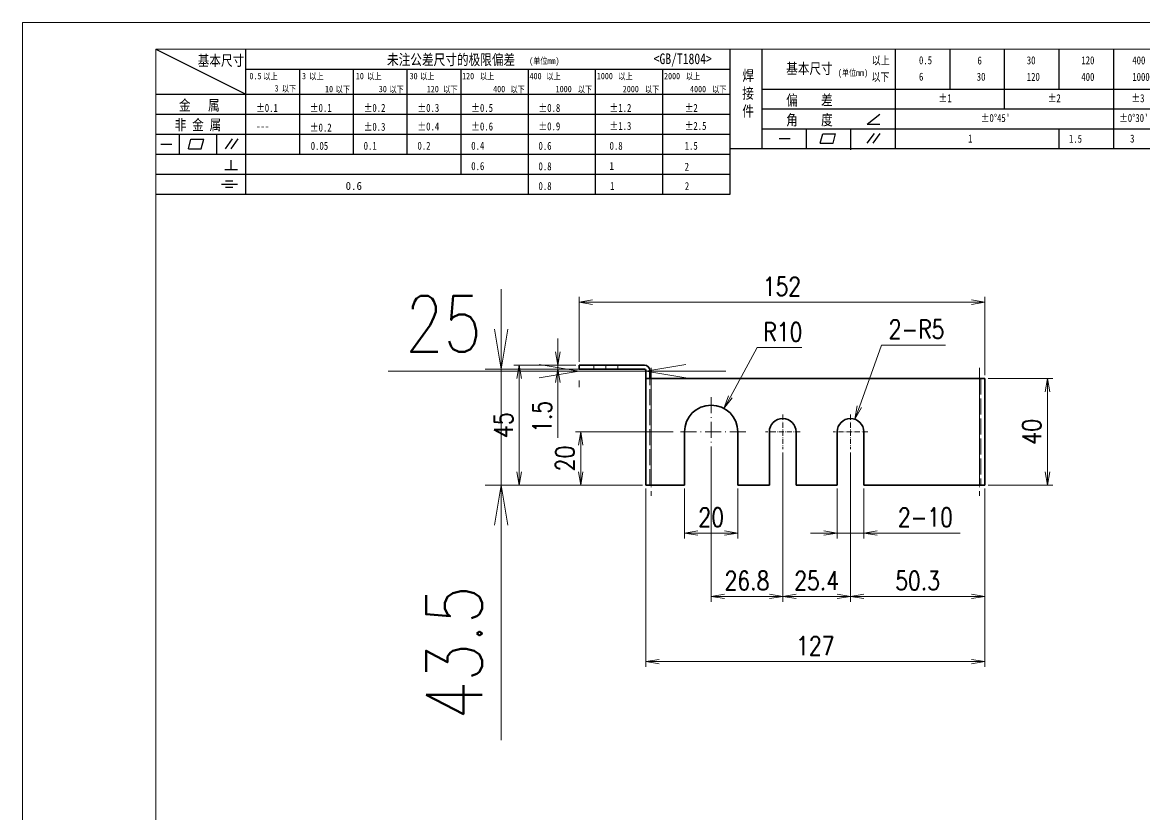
# Model space of a CAD drawing. Header units: millimetres. Extents: x 1333 to 209312, y -42879 to 359.
# Drawn here: x 140899.7 to 141320.3, y -784.4 to -487.4 of the extents above; entities that cross this region are included whole.
import ezdxf

# ---------------------------------------------------------------- set-up
doc = ezdxf.new("R2010")
doc.units = ezdxf.units.MM
doc.header["$LTSCALE"] = 0.5
for name, pattern in [('AM_ISO02W050x2', [3.75, 3, -0.75]), ('AM_ISO08W050x2', [9, 6, -0.75, 1.5, -0.75]), ('DASHDOT', [18.5, 12, -3, 0.5, -3]), ('DASHED', [15, 12, -3])]:
    doc.linetypes.add(name, pattern=pattern)
for name, color, linetype, lineweight in [('中心线', 2, 'AM_ISO08W050x2', 18), ('图框', 7, 'Continuous', 18), ('标注线', 3, 'Continuous', 18), ('虚线', 1, 'AM_ISO02W050x2', 18)]:
    doc.layers.add(name, color=color, linetype=linetype, lineweight=lineweight)
doc.layers.add('图\\M+19E79\\M+195B6\\M+18E9A', color=7, linetype='Continuous')
doc.layers.add('打印', color=7, linetype='Continuous', lineweight=15, plot=False)
doc.layers.add('打印-禁用', color=7, linetype='Continuous', lineweight=15, plot=False)
doc.styles.add('DIM', font='romans.shx', dxfattribs={"width": 0.8, "bigfont": 'bigfont.shx'})
doc.styles.add('国标', font='simfang.ttf', dxfattribs={"width": 0.8})
doc.dimstyles.new('XR 1-2$0', dxfattribs={"dimscale": 2, "dimtxt": 3.5, "dimasz": 2.5, "dimexe": 1, "dimexo": 0.625, "dimgap": 1.2, "dimtad": 1, "dimdsep": 46, "dimtxsty": 'DIM', "dimblk": 'OPEN', "dimcen": 0, "dimclrd": 8, "dimclre": 8, "dimclrt": 2, "dimazin": 2, "dimtfac": 0.5, "dimtmove": 0, "dimatfit": 3, "dimldrblk": 'OPEN', "dimfxl": 0, "dimtolj": 2, "dimlwd": 13, "dimlwe": 13, "dimarcsym": 0})
doc.dimstyles.new('XR 1-2$4', dxfattribs={"dimscale": 2, "dimtxt": 3.5, "dimasz": 2.5, "dimexe": 1, "dimexo": 0.625, "dimgap": 1.2, "dimtad": 1, "dimtoh": 1, "dimdsep": 46, "dimtxsty": 'DIM', "dimblk": 'OPEN', "dimcen": 0, "dimclrd": 8, "dimclre": 8, "dimclrt": 2, "dimazin": 2, "dimtfac": 0.5, "dimtofl": 0, "dimtmove": 0, "dimatfit": 3, "dimldrblk": 'OPEN', "dimfxl": 0, "dimtolj": 2, "dimlwd": 18, "dimlwe": 18, "dimarcsym": 0})
doc.dimstyles.new('XR 1-6', dxfattribs={"dimscale": 6, "dimtxt": 3.5, "dimasz": 2.5, "dimexe": 1, "dimexo": 0.625, "dimgap": 1.2, "dimtad": 1, "dimdsep": 46, "dimtxsty": 'DIM', "dimblk": 'OPEN', "dimcen": 0, "dimclrd": 8, "dimclre": 8, "dimclrt": 2, "dimazin": 2, "dimtfac": 0.5, "dimtmove": 0, "dimatfit": 3, "dimldrblk": 'OPEN', "dimfxl": 0, "dimtolj": 2, "dimlwd": 18, "dimlwe": 18, "dimarcsym": 0})

# ---------------------------------------------------------------- blocks, each defined once
blk = doc.blocks.new('GZDEH零件A3图框V01版')
at = {"layer": '图\\M+19E79\\M+195B6\\M+18E9A', "color": 9}
for p, q in [((2882.49, -1554.46), (2899.37, -1562.92)), ((2899.37, -1581.67), (2899.37, -1554.46)), ((2990.09, -1581.67), (2990.09, -1554.46)), ((2996.09, -1573.08), (2996.09, -1554.46)), ((3021.09, -1561.98), (3021.09, -1554.46)), ((3031.31, -1561.98), (3031.31, -1554.46)), ((3041.53, -1561.98), (3041.53, -1554.46)), ((3051.75, -1561.98), (3051.75, -1554.46)), ((3061.98, -1561.98), (3061.98, -1554.46)), ((2899.37, -1558.24), (2990.09, -1558.24)), ((2909.45, -1574.17), (2909.45, -1558.24)), ((2919.53, -1574.17), (2919.53, -1558.24)), ((2929.61, -1574.17), (2929.61, -1558.24)), ((2939.69, -1577.92), (2939.69, -1558.24)), ((2952.29, -1581.67), (2952.29, -1558.24)), ((2964.89, -1581.67), (2964.89, -1558.24)), ((2977.49, -1581.67), (2977.49, -1558.24)), ((2996.09, -1561.98), (3113.09, -1561.98)), ((3021.09, -1573.08), (3021.09, -1561.98)), ((3041.53, -1565.68), (3041.53, -1561.98)), ((3061.98, -1573.08), (3061.98, -1561.98)), ((2882.49, -1562.92), (2990.09, -1562.92)), ((2996.09, -1565.68), (3113.09, -1565.68)), ((2882.49, -1566.67), (2990.09, -1566.67)), ((3015.75, -1568.51), (3018.15, -1566.66)), ((3015.75, -1568.51), (3018.15, -1568.51)), ((2882.49, -1570.42), (2990.09, -1570.42)), ((2886.92, -1574.12), (2886.92, -1570.42)), ((2893.91, -1574.12), (2893.91, -1570.42)), ((2996.09, -1569.38), (3113.09, -1569.38)), ((3004.42, -1573.08), (3004.42, -1569.38)), ((3006.97, -1572.12), (3007.45, -1570.33)), ((3007.45, -1570.33), (3009.86, -1570.33)), ((3009.39, -1572.12), (3009.86, -1570.33)), ((3012.75, -1573.08), (3012.75, -1569.38)), ((3015.81, -1572.12), (3017.15, -1570.26)), ((3016.89, -1572.12), (3018.23, -1570.26)), ((3051.75, -1573.08), (3051.75, -1569.38)), ((2883.43, -1572.27), (2885.49, -1572.27)), ((2888.59, -1573.16), (2889.07, -1571.37)), ((2889.07, -1571.37), (2891.48, -1571.37)), ((2891, -1573.16), (2891.48, -1571.37)), ((2895.52, -1573.16), (2896.85, -1571.3)), ((2896.6, -1573.16), (2897.94, -1571.3)), ((2999.26, -1571.23), (3001.32, -1571.23)), ((3006.97, -1572.12), (3009.39, -1572.12)), ((2882.49, -1574.17), (2990.09, -1574.17)), ((2888.59, -1573.16), (2891, -1573.16)), ((2990.09, -1573.08), (3113.09, -1573.08)), ((3012.75, -1573.33), (3012.75, -1573.08)), ((2896.58, -1577.05), (2896.58, -1575.28)), ((2882.49, -1577.92), (2990.09, -1577.92)), ((2895.42, -1577.05), (2897.81, -1577.05)), ((2894.79, -1579.77), (2897.77, -1579.77)), ((2895.57, -1579.17), (2896.92, -1579.17)), ((2895.57, -1580.37), (2896.93, -1580.37)), ((2882.49, -1581.67), (2990.09, -1581.67))]:
    blk.add_line(p, q, dxfattribs=at)
at = {"layer": '图框', "linetype": 'Continuous'}
for p, q in [((2882.49, -1554.46), (2882.49, -1832.96)), ((3272.49, -1554.46), (2882.49, -1554.46))]:
    blk.add_line(p, q, dxfattribs=at)
at = {"layer": '打印-禁用', "linetype": 'Continuous'}
for p, q in [((2857.49, -1549.46), (2857.49, -1846.46)), ((3277.49, -1549.46), (2857.49, -1549.46))]:
    blk.add_line(p, q, dxfattribs=at)
at = {"layer": '图\\M+19E79\\M+195B6\\M+18E9A', "color": 9, "style": '国标', "width": 0.8}
for s, height, p in [('基本尺寸', 2, (2890.33, -1557.58)), ('未注公差尺寸的极限偏差', 2, (2925.81, -1557.44)), ('<GB/T1804>', 2, (2975.78, -1557.27)), ('以上', 1.5, (3016.64, -1557.33)), ('0.5', 1.5, (3025.49, -1557.3)), ('6', 1.5, (3036.45, -1557.34)), ('30', 1.5, (3045.69, -1557.31)), ('120', 1.5, (3055.91, -1557.31)), ('400', 1.5, (3065.46, -1557.31)), ('基本尺寸', 2, (3000.6, -1559.1)), ('30', 1.2, (2930.04, -1560.11)), ('以下', 1.5, (3016.58, -1560.43)), ('6', 1.5, (3025.49, -1560.38)), ('30', 1.5, (3036.31, -1560.39)), ('120', 1.5, (3045.69, -1560.41)), ('400', 1.5, (3055.91, -1560.41)), ('1000', 1.5, (3065.46, -1560.41)), ('金   属', 2, (2886.82, -1565.98)), ('偏    差', 2, (3000.6, -1565.04)), ('±1', 1.5, (3029.16, -1564.42)), ('±2', 1.5, (3049.61, -1564.42)), ('±3', 1.5, (3065.3, -1564.42)), ('±0.1', 1.5, (2901.27, -1566.23)), ('±0.1', 1.5, (2911.35, -1566.23)), ('±0.2', 1.5, (2921.43, -1566.23)), ('±0.3', 1.5, (2931.51, -1566.23)), ('±0.5', 1.5, (2941.59, -1566.23)), ('±0.8', 1.5, (2954.19, -1566.23)), ('±1.2', 1.5, (2967.51, -1566.23)), ('±2', 1.5, (2981.58, -1566.23)), ('角    度', 2, (3000.6, -1568.74)), ("±0%%D45'", 1.5, (3037.06, -1568.12)), ("±0%%D30'", 1.5, (3062.98, -1568.12)), ('非 金 属', 2, (2886.02, -1569.65)), ('±0.2', 1.5, (2911.35, -1569.92)), ('±0.3', 1.5, (2921.43, -1569.77)), ('±0.4', 1.5, (2931.51, -1569.71)), ('±0.6', 1.5, (2941.59, -1569.71)), ('±0.9', 1.5, (2954.19, -1569.68)), ('±1.3', 1.5, (2967.51, -1569.62)), ('±2.5', 1.5, (2981.58, -1569.61)), ('---', 1.5, (2901.27, -1569.65)), ('1', 1.5, (3034.69, -1571.98)), ('1.5', 1.5, (3053.59, -1572.01)), ('3', 1.5, (3065.05, -1571.98)), ('0.1', 1.5, (2921.43, -1573.34)), ('0.2', 1.5, (2931.51, -1573.33)), ('0.4', 1.5, (2941.59, -1573.33)), ('0.6', 1.5, (2954.19, -1573.35)), ('0.8', 1.5, (2967.51, -1573.33)), ('1.5', 1.5, (2981.58, -1573.34)), ('0.6', 1.5, (2941.59, -1577.14)), ('0.8', 1.5, (2954.19, -1577.17)), ('1', 1.5, (2967.51, -1577.12)), ('2', 1.5, (2981.58, -1577.26)), ('0.8', 1.5, (2954.19, -1580.87)), ('1', 1.5, (2967.59, -1580.86)), ('2', 1.5, (2981.62, -1580.89))]:
    blk.add_text(s, height=height, dxfattribs=at).set_placement(p)
at = {"layer": '图\\M+19E79\\M+195B6\\M+18E9A', "color": 9, "lineweight": 15, "style": '国标', "width": 0.8}
for s, p in [('(单位mm)', (2952.44, -1557.27)), ('0.5', (2900.03, -1560.11)), ('以上', (2902.64, -1560.16)), ('3', (2909.88, -1560.11)), ('以上', (2911.25, -1560.16)), ('10', (2919.96, -1560.11)), ('以上', (2922.09, -1560.16)), ('以上', (2932.02, -1560.16)), ('120', (2939.88, -1560.11)), ('以上', (2943.21, -1560.16)), ('400', (2952.52, -1560.11)), ('以上', (2955.68, -1560.16)), ('1000', (2965.12, -1560.11)), ('以上', (2969.16, -1560.16)), ('2000', (2977.72, -1560.11)), ('以上', (2981.8, -1560.16)), ('(单位mm)', (3010.27, -1559.51)), ('3', (2904.73, -1562.41)), ('以下', (2906.1, -1562.46)), ('10', (2914.19, -1562.54)), ('以下', (2916.18, -1562.59)), ('30', (2924.27, -1562.54)), ('以下', (2926.26, -1562.59)), ('120', (2933.26, -1562.54)), ('以下', (2936.34, -1562.59)), ('400', (2945.7, -1562.54)), ('以下', (2948.94, -1562.59)), ('1000', (2957.41, -1562.54)), ('以下', (2961.54, -1562.59)), ('2000', (2969.99, -1562.54)), ('以下', (2974.14, -1562.59)), ('4000', (2982.59, -1562.54)), ('以下', (2986.74, -1562.59))]:
    blk.add_text(s, height=1.2, dxfattribs=at).set_placement(p)
at = {"layer": '图\\M+19E79\\M+195B6\\M+18E9A', "color": 9, "lineweight": 13, "style": '国标'}
blk.add_text('0.6', height=1.5, dxfattribs=at).set_placement((2918.05, -1580.85))
at = {"layer": '图\\M+19E79\\M+195B6\\M+18E9A', "color": 9, "style": '国标'}
for s, insert, char_height, width, attachment_point in [('焊\\P接\\P件', (2992.39, -1558.41), 2, 3.1877, 1), ('0.05', (2911.51, -1573.37), 1.5, 5.1982, 7)]:
    blk.add_mtext(s, dxfattribs=dict(at, insert=insert, char_height=char_height, width=width, attachment_point=attachment_point))
blk = doc.blocks.new('DEH A3')
at = {"layer": '图框'}
blk.add_blockref('GZDEH零件A3图框V01版', (-2857.49, 1846.46), dxfattribs=at)
blk = doc.blocks.new('_Open')
at = {"color": 0, "linetype": 'ByBlock', "lineweight": -2}
for p, q in [((-1, 0.167), (0, 0)), ((-1, -0.167), (0, 0)), ((0, 0), (-1, 0))]:
    blk.add_line(p, q, dxfattribs=at)
blk = doc.blocks.new('*D451')
at = {"layer": 'Defpoints', "color": 0, "transparency": 16777216}
for p in [(141085.91, -615.93), (141108.35, -615.93), (141133.35, -660.93)]:
    blk.add_point(p, dxfattribs=at)
at = {"layer": '标注线', "color": 8, "lineweight": 13, "transparency": 16777216}
for p, q in [((141107.1, -615.93), (141083.91, -615.93)), ((141085.91, -655.93), (141085.91, -620.93)), ((141132.1, -660.93), (141083.91, -660.93))]:
    blk.add_line(p, q, dxfattribs=at)
at = {"layer": '标注线', "color": 8, "lineweight": 13, "transparency": 16777216, "xscale": 5, "yscale": 5, "zscale": 5}
for p, rotation in [((141085.91, -615.93), 90), ((141085.91, -660.93), 270)]:
    blk.add_blockref('_Open', p, dxfattribs=dict(at, rotation=rotation))
at = {"layer": '标注线', "color": 2, "transparency": 16777216, "insert": (141080.01, -638.43), "char_height": 7, "attachment_point": 5, "rotation": 90, "style": 'DIM'}
blk.add_mtext('\\A2;45', dxfattribs=at)
blk = doc.blocks.new('*D452')
at = {"layer": 'Defpoints', "color": 0, "transparency": 16777216}
for p in [(141100.37, -617.43), (141108.35, -615.93), (141108.35, -617.43)]:
    blk.add_point(p, dxfattribs=at)
at = {"layer": '标注线', "color": 8, "lineweight": 13, "transparency": 16777216}
for p, q in [((141100.37, -610.93), (141100.37, -605.93)), ((141107.1, -615.93), (141098.37, -615.93)), ((141107.1, -617.43), (141098.37, -617.43)), ((141100.37, -615.93), (141100.37, -617.43)), ((141100.37, -622.43), (141100.37, -643.17))]:
    blk.add_line(p, q, dxfattribs=at)
at = {"layer": '标注线', "color": 8, "lineweight": 13, "transparency": 16777216, "xscale": 5, "yscale": 5, "zscale": 5}
for p, rotation in [((141100.37, -615.93), 270), ((141100.37, -617.43), 90)]:
    blk.add_blockref('_Open', p, dxfattribs=dict(at, rotation=rotation))
at = {"layer": '标注线', "color": 2, "transparency": 16777216, "insert": (141094.47, -635.3), "char_height": 7, "attachment_point": 5, "rotation": 90, "style": 'DIM'}
blk.add_mtext('\\A2;1.5', dxfattribs=at)
blk = doc.blocks.new('*D453')
at = {"layer": 'Defpoints', "color": 0, "transparency": 16777216}
for p in [(141133.35, -660.93), (141260.35, -660.93), (141260.35, -727.08)]:
    blk.add_point(p, dxfattribs=at)
at = {"layer": '标注线', "color": 8, "lineweight": 13, "transparency": 16777216}
for p, q in [((141133.35, -662.18), (141133.35, -729.08)), ((141260.35, -662.18), (141260.35, -729.08)), ((141138.35, -727.08), (141255.35, -727.08))]:
    blk.add_line(p, q, dxfattribs=at)
at = {"layer": '标注线', "color": 8, "lineweight": 13, "transparency": 16777216, "xscale": 5, "yscale": 5, "zscale": 5, "rotation": 180}
blk.add_blockref('_Open', (141133.35, -727.08), dxfattribs=at)
at = {"layer": '标注线', "color": 8, "lineweight": 13, "transparency": 16777216, "xscale": 5, "yscale": 5, "zscale": 5}
blk.add_blockref('_Open', (141260.35, -727.08), dxfattribs=at)
at = {"layer": '标注线', "color": 2, "transparency": 16777216, "insert": (141196.85, -721.18), "char_height": 7, "attachment_point": 5, "style": 'DIM'}
blk.add_mtext('\\A2;127', dxfattribs=at)
blk = doc.blocks.new('*D454')
at = {"layer": 'Defpoints', "color": 0, "transparency": 16777216}
for p in [(141260.35, -592.3), (141108.35, -615.93), (141260.35, -620.93)]:
    blk.add_point(p, dxfattribs=at)
at = {"layer": '标注线', "color": 8, "lineweight": 13, "transparency": 16777216}
for p, q in [((141108.35, -614.68), (141108.35, -590.3)), ((141113.35, -592.3), (141255.35, -592.3)), ((141260.35, -619.68), (141260.35, -590.3))]:
    blk.add_line(p, q, dxfattribs=at)
at = {"layer": '标注线', "color": 8, "lineweight": 13, "transparency": 16777216, "xscale": 5, "yscale": 5, "zscale": 5, "rotation": 180}
blk.add_blockref('_Open', (141108.35, -592.3), dxfattribs=at)
at = {"layer": '标注线', "color": 8, "lineweight": 13, "transparency": 16777216, "xscale": 5, "yscale": 5, "zscale": 5}
blk.add_blockref('_Open', (141260.35, -592.3), dxfattribs=at)
at = {"layer": '标注线', "color": 2, "transparency": 16777216, "insert": (141184.35, -586.4), "char_height": 7, "attachment_point": 5, "style": 'DIM'}
blk.add_mtext('\\A2;152', dxfattribs=at)
blk = doc.blocks.new('*D455')
at = {"layer": 'Defpoints', "color": 0, "transparency": 16777216}
for p in [(141260.35, -620.93), (141283.88, -620.93), (141260.35, -660.93)]:
    blk.add_point(p, dxfattribs=at)
at = {"layer": '标注线', "color": 8, "lineweight": 13, "transparency": 16777216}
for p, q in [((141261.6, -620.93), (141285.88, -620.93)), ((141283.88, -655.93), (141283.88, -625.93)), ((141261.6, -660.93), (141285.88, -660.93))]:
    blk.add_line(p, q, dxfattribs=at)
at = {"layer": '标注线', "color": 8, "lineweight": 13, "transparency": 16777216, "xscale": 5, "yscale": 5, "zscale": 5}
for p, rotation in [((141283.88, -620.93), 90), ((141283.88, -660.93), 270)]:
    blk.add_blockref('_Open', p, dxfattribs=dict(at, rotation=rotation))
at = {"layer": '标注线', "color": 2, "transparency": 16777216, "insert": (141277.98, -640.93), "char_height": 7, "attachment_point": 5, "rotation": 90, "style": 'DIM'}
blk.add_mtext('\\A2;40', dxfattribs=at)
blk = doc.blocks.new('*D456')
at = {"layer": 'Defpoints', "color": 0, "transparency": 16777216}
for p in [(141210.05, -647.43), (141260.35, -660.93), (141210.05, -702.62)]:
    blk.add_point(p, dxfattribs=at)
at = {"layer": '标注线', "color": 8, "lineweight": 13, "transparency": 16777216}
for p, q in [((141210.05, -648.68), (141210.05, -704.62)), ((141260.35, -662.18), (141260.35, -704.62)), ((141255.35, -702.62), (141215.05, -702.62))]:
    blk.add_line(p, q, dxfattribs=at)
at = {"layer": '标注线', "color": 8, "lineweight": 13, "transparency": 16777216, "xscale": 5, "yscale": 5, "zscale": 5, "rotation": 180}
blk.add_blockref('_Open', (141210.05, -702.62), dxfattribs=at)
at = {"layer": '标注线', "color": 8, "lineweight": 13, "transparency": 16777216, "xscale": 5, "yscale": 5, "zscale": 5}
blk.add_blockref('_Open', (141260.35, -702.62), dxfattribs=at)
at = {"layer": '标注线', "color": 2, "transparency": 16777216, "insert": (141235.2, -696.72), "char_height": 7, "attachment_point": 5, "style": 'DIM'}
blk.add_mtext('\\A2;50.3', dxfattribs=at)
blk = doc.blocks.new('*D457')
at = {"layer": 'Defpoints', "color": 0, "transparency": 16777216}
for p in [(141184.65, -647.43), (141210.05, -647.43), (141184.65, -702.62)]:
    blk.add_point(p, dxfattribs=at)
at = {"layer": '标注线', "color": 8, "lineweight": 13, "transparency": 16777216}
for p, q in [((141184.65, -648.68), (141184.65, -704.62)), ((141210.05, -648.68), (141210.05, -704.62)), ((141205.05, -702.62), (141189.65, -702.62))]:
    blk.add_line(p, q, dxfattribs=at)
at = {"layer": '标注线', "color": 8, "lineweight": 13, "transparency": 16777216, "xscale": 5, "yscale": 5, "zscale": 5, "rotation": 180}
blk.add_blockref('_Open', (141184.65, -702.62), dxfattribs=at)
at = {"layer": '标注线', "color": 8, "lineweight": 13, "transparency": 16777216, "xscale": 5, "yscale": 5, "zscale": 5}
blk.add_blockref('_Open', (141210.05, -702.62), dxfattribs=at)
at = {"layer": '标注线', "color": 2, "transparency": 16777216, "insert": (141197.35, -696.72), "char_height": 7, "attachment_point": 5, "style": 'DIM'}
blk.add_mtext('\\A2;25.4', dxfattribs=at)
blk = doc.blocks.new('*D458')
at = {"layer": 'Defpoints', "color": 0, "transparency": 16777216}
for p in [(141157.85, -646.09), (141184.65, -647.43), (141157.85, -702.62)]:
    blk.add_point(p, dxfattribs=at)
at = {"layer": '标注线', "color": 8, "lineweight": 13, "transparency": 16777216}
for p, q in [((141157.85, -647.34), (141157.85, -704.62)), ((141184.65, -648.68), (141184.65, -704.62)), ((141179.65, -702.62), (141162.85, -702.62))]:
    blk.add_line(p, q, dxfattribs=at)
at = {"layer": '标注线', "color": 8, "lineweight": 13, "transparency": 16777216, "xscale": 5, "yscale": 5, "zscale": 5, "rotation": 180}
blk.add_blockref('_Open', (141157.85, -702.62), dxfattribs=at)
at = {"layer": '标注线', "color": 8, "lineweight": 13, "transparency": 16777216, "xscale": 5, "yscale": 5, "zscale": 5}
blk.add_blockref('_Open', (141184.65, -702.62), dxfattribs=at)
at = {"layer": '标注线', "color": 2, "transparency": 16777216, "insert": (141171.25, -696.72), "char_height": 7, "attachment_point": 5, "style": 'DIM'}
blk.add_mtext('\\A2;26.8', dxfattribs=at)
blk = doc.blocks.new('*D459')
at = {"layer": 'Defpoints', "color": 0, "transparency": 16777216}
for p in [(141108.94, -640.93), (141144.85, -640.93), (141133.35, -660.93)]:
    blk.add_point(p, dxfattribs=at)
at = {"layer": '标注线', "color": 8, "lineweight": 13, "transparency": 16777216}
for p, q in [((141143.6, -640.93), (141106.94, -640.93)), ((141108.94, -655.93), (141108.94, -645.93)), ((141132.1, -660.93), (141106.94, -660.93))]:
    blk.add_line(p, q, dxfattribs=at)
at = {"layer": '标注线', "color": 8, "lineweight": 13, "transparency": 16777216, "xscale": 5, "yscale": 5, "zscale": 5}
for p, rotation in [((141108.94, -640.93), 90), ((141108.94, -660.93), 270)]:
    blk.add_blockref('_Open', p, dxfattribs=dict(at, rotation=rotation))
at = {"layer": '标注线', "color": 2, "transparency": 16777216, "insert": (141103.04, -650.93), "char_height": 7, "attachment_point": 5, "rotation": 90, "style": 'DIM'}
blk.add_mtext('\\A2;20', dxfattribs=at)
blk = doc.blocks.new('*D460')
at = {"layer": 'Defpoints', "color": 0, "transparency": 16777216}
for p in [(141162.64, -632.16), (141157.85, -640.93)]:
    blk.add_point(p, dxfattribs=at)
at = {"layer": '标注线', "color": 8, "lineweight": 18, "transparency": 16777216}
for p, q in [((141175.08, -609.37), (141165.04, -627.77)), ((141191.88, -609.37), (141175.08, -609.37))]:
    blk.add_line(p, q, dxfattribs=at)
at = {"layer": '标注线', "color": 8, "lineweight": 18, "transparency": 16777216, "xscale": 5, "yscale": 5, "zscale": 5, "rotation": 241.3767993954835}
blk.add_blockref('_Open', (141162.64, -632.16), dxfattribs=at)
at = {"layer": '标注线', "color": 2, "transparency": 16777216, "insert": (141184.68, -603.47), "char_height": 7, "attachment_point": 5, "style": 'DIM'}
blk.add_mtext('\\A2;R10', dxfattribs=at)
blk = doc.blocks.new('*D461')
at = {"layer": 'Defpoints', "color": 0, "transparency": 16777216}
for p in [(141211.73, -636.22), (141210.05, -640.93)]:
    blk.add_point(p, dxfattribs=at)
at = {"layer": '标注线', "color": 8, "lineweight": 18, "transparency": 16777216}
for p, q in [((141221.63, -608.39), (141213.4, -631.51)), ((141245.63, -608.39), (141221.63, -608.39))]:
    blk.add_line(p, q, dxfattribs=at)
at = {"layer": '标注线', "color": 8, "lineweight": 18, "transparency": 16777216, "xscale": 5, "yscale": 5, "zscale": 5, "rotation": 250.4082502399532}
blk.add_blockref('_Open', (141211.73, -636.22), dxfattribs=at)
at = {"layer": '标注线', "color": 2, "transparency": 16777216, "insert": (141234.83, -602.49), "char_height": 7, "attachment_point": 5, "style": 'DIM'}
blk.add_mtext('\\A2;{\\Fromans,bigfont|c134;2-R5}', dxfattribs=at)
blk = doc.blocks.new('*D462')
at = {"layer": 'Defpoints', "color": 0, "transparency": 16777216}
for p in [(141205.05, -660.93), (141215.05, -660.93), (141215.05, -678.87)]:
    blk.add_point(p, dxfattribs=at)
at = {"layer": '标注线', "color": 8, "lineweight": 13, "transparency": 16777216}
for p, q in [((141205.05, -662.18), (141205.05, -680.87)), ((141215.05, -662.18), (141215.05, -680.87)), ((141200.05, -678.87), (141195.05, -678.87)), ((141205.05, -678.87), (141215.05, -678.87)), ((141220.05, -678.87), (141251.18, -678.87))]:
    blk.add_line(p, q, dxfattribs=at)
at = {"layer": '标注线', "color": 8, "lineweight": 13, "transparency": 16777216, "xscale": 5, "yscale": 5, "zscale": 5}
blk.add_blockref('_Open', (141205.05, -678.87), dxfattribs=at)
at = {"layer": '标注线', "color": 8, "lineweight": 13, "transparency": 16777216, "xscale": 5, "yscale": 5, "zscale": 5, "rotation": 180}
blk.add_blockref('_Open', (141215.05, -678.87), dxfattribs=at)
at = {"layer": '标注线', "color": 2, "transparency": 16777216, "insert": (141238.12, -672.97), "char_height": 7, "attachment_point": 5, "style": 'DIM'}
blk.add_mtext('\\A2;{\\Fromans,bigfont|c134;2-10}', dxfattribs=at)
blk = doc.blocks.new('*D463')
at = {"layer": 'Defpoints', "color": 0, "transparency": 16777216}
for p in [(141147.85, -660.93), (141167.85, -660.93), (141167.85, -678.87)]:
    blk.add_point(p, dxfattribs=at)
at = {"layer": '标注线', "color": 8, "lineweight": 13, "transparency": 16777216}
for p, q in [((141147.85, -662.18), (141147.85, -680.87)), ((141167.85, -662.18), (141167.85, -680.87)), ((141152.85, -678.87), (141162.85, -678.87))]:
    blk.add_line(p, q, dxfattribs=at)
at = {"layer": '标注线', "color": 8, "lineweight": 13, "transparency": 16777216, "xscale": 5, "yscale": 5, "zscale": 5, "rotation": 180}
blk.add_blockref('_Open', (141147.85, -678.87), dxfattribs=at)
at = {"layer": '标注线', "color": 8, "lineweight": 13, "transparency": 16777216, "xscale": 5, "yscale": 5, "zscale": 5}
blk.add_blockref('_Open', (141167.85, -678.87), dxfattribs=at)
at = {"layer": '标注线', "color": 2, "transparency": 16777216, "insert": (141157.85, -672.97), "char_height": 7, "attachment_point": 5, "style": 'DIM'}
blk.add_mtext('\\A2;20', dxfattribs=at)
blk = doc.blocks.new('*D659')
at = {"layer": 'Defpoints', "color": 0, "transparency": 16777216}
for p in [(141108.35, -617.93), (141108.35, -618.19), (141133.35, -617.93)]:
    blk.add_point(p, dxfattribs=at)
at = {"layer": '标注线', "color": 8, "lineweight": 18, "transparency": 16777216}
for p, q in [((141093.35, -618.19), (141036.75, -618.19)), ((141133.35, -618.19), (141108.35, -618.19)), ((141148.35, -618.19), (141163.35, -618.19)), ((141108.35, -621.68), (141108.35, -624.19)), ((141133.35, -621.68), (141133.35, -624.19))]:
    blk.add_line(p, q, dxfattribs=at)
at = {"layer": '标注线', "color": 8, "lineweight": 18, "transparency": 16777216, "xscale": 15, "yscale": 15, "zscale": 15}
blk.add_blockref('_Open', (141108.35, -618.19), dxfattribs=at)
at = {"layer": '标注线', "color": 8, "lineweight": 18, "transparency": 16777216, "xscale": 15, "yscale": 15, "zscale": 15, "rotation": 180}
blk.add_blockref('_Open', (141133.35, -618.19), dxfattribs=at)
at = {"layer": '标注线', "color": 2, "transparency": 16777216, "insert": (141057.55, -600.49), "char_height": 21, "attachment_point": 5, "style": 'DIM'}
blk.add_mtext('\\A2;25', dxfattribs=at)
blk = doc.blocks.new('*D660')
at = {"layer": 'Defpoints', "color": 0, "transparency": 16777216}
for p in [(141132.85, -617.43), (141079.18, -660.93), (141132.85, -660.93)]:
    blk.add_point(p, dxfattribs=at)
at = {"layer": '标注线', "color": 8, "lineweight": 18, "transparency": 16777216}
for p, q in [((141079.18, -602.43), (141079.18, -587.43)), ((141129.1, -617.43), (141073.18, -617.43)), ((141079.18, -617.43), (141079.18, -660.93)), ((141129.1, -660.93), (141073.18, -660.93)), ((141079.18, -675.93), (141079.18, -756.53))]:
    blk.add_line(p, q, dxfattribs=at)
at = {"layer": '标注线', "color": 8, "lineweight": 18, "transparency": 16777216, "xscale": 15, "yscale": 15, "zscale": 15}
for p, rotation in [((141079.18, -617.43), 270), ((141079.18, -660.93), 90)]:
    blk.add_blockref('_Open', p, dxfattribs=dict(at, rotation=rotation))
at = {"layer": '标注线', "color": 2, "transparency": 16777216, "insert": (141061.48, -723.73), "char_height": 21, "attachment_point": 5, "rotation": 90, "style": 'DIM'}
blk.add_mtext('\\A2;43.5', dxfattribs=at)

msp = doc.modelspace()

# ---------------------------------------------------------------- linework, layer by layer
at = {"color": 7, "lineweight": 35}
for p, q in [((141108.352, -615.934), (141132.852, -615.934)), ((141108.352, -617.434), (141132.852, -617.434)), ((141133.352, -660.934), (141133.352, -620.934)), ((141135.352, -620.934), (141258.352, -620.934)), ((141260.352, -620.934), (141260.352, -660.934)), ((141147.852, -660.934), (141147.852, -640.934)), ((141167.852, -640.934), (141167.852, -660.934)), ((141179.652, -660.934), (141179.652, -640.934)), ((141189.652, -640.934), (141189.652, -660.934)), ((141205.052, -660.934), (141205.052, -640.934)), ((141215.052, -640.934), (141215.052, -660.934)), ((141258.352, -660.934), (141215.052, -660.934))]:
    msp.add_line(p, q, dxfattribs=at)
at = {"color": 7, "lineweight": 35, "ltscale": 0.0375}
for p, q in [((141108.352, -617.434), (141108.352, -615.934)), ((141134.852, -620.934), (141133.352, -620.934))]:
    msp.add_line(p, q, dxfattribs=at)
at = {"color": 7, "lineweight": 35, "ltscale": 0.075}
for p, q in [((141133.352, -617.934), (141133.352, -620.934)), ((141134.852, -617.934), (141134.852, -620.934))]:
    msp.add_line(p, q, dxfattribs=at)
at = {"color": 7, "lineweight": 35, "ltscale": 0.0125}
msp.add_line((141135.352, -620.934), (141134.852, -620.934), dxfattribs=at)
at = {"color": 7, "lineweight": 13}
for p, q in [((141135.352, -660.934), (141135.352, -620.934)), ((141258.352, -620.934), (141258.352, -660.934))]:
    msp.add_line(p, q, dxfattribs=at)
at = {"color": 7, "lineweight": 35, "ltscale": 0.05}
for p, q in [((141260.352, -620.934), (141258.352, -620.934)), ((141135.352, -660.934), (141133.352, -660.934)), ((141258.352, -660.934), (141260.352, -660.934))]:
    msp.add_line(p, q, dxfattribs=at)
at = {"color": 7, "lineweight": 35, "ltscale": 0.3125}
msp.add_line((141147.852, -660.934), (141135.352, -660.934), dxfattribs=at)
at = {"color": 7, "lineweight": 35, "ltscale": 0.295001}
msp.add_line((141179.652, -660.934), (141167.852, -660.934), dxfattribs=at)
at = {"color": 7, "lineweight": 35, "ltscale": 0.384998}
msp.add_line((141205.052, -660.934), (141189.652, -660.934), dxfattribs=at)
at = {"color": 7, "lineweight": 35}
for centre, radius, start, end in [((141132.852, -617.934), 2, 360, 90), ((141132.852, -617.934), 0.5, 360, 90), ((141157.852, -640.934), 10, 0, 179.99999), ((141184.652, -640.934), 5, 0, 179.99999), ((141210.052, -640.934), 5, 360, 179.99999)]:
    msp.add_arc(centre, radius, start, end, dxfattribs=at)
at = {"layer": '中心线', "linetype": 'DASHDOT', "lineweight": 13, "ltscale": 0.045001}
msp.add_line((141118.352, -617.584), (141118.352, -615.784), dxfattribs=at)
at = {"layer": '中心线', "linetype": 'DASHDOT', "lineweight": 13}
for p, q in [((141135.352, -616.934), (141135.352, -664.935)), ((141258.352, -616.934), (141258.352, -664.935)), ((141157.852, -627.934), (141157.852, -653.934)), ((141170.852, -640.934), (141144.852, -640.934))]:
    msp.add_line(p, q, dxfattribs=at)
at = {"layer": '中心线', "linetype": 'DASHDOT', "lineweight": 13, "ltscale": 0.325}
for p, q in [((141184.652, -634.434), (141184.652, -647.434)), ((141210.052, -634.434), (141210.052, -647.434)), ((141191.152, -640.934), (141178.152, -640.934)), ((141216.552, -640.934), (141203.552, -640.934))]:
    msp.add_line(p, q, dxfattribs=at)
at = {"layer": '打印'}
msp.add_lwpolyline([(140899.729, -487.43), (141739.729, -487.43), (141739.729, -1081.43), (140899.729, -1081.43)], close=True, dxfattribs=at)
at = {"layer": '虚线', "linetype": 'DASHED', "lineweight": 13, "ltscale": 0.0375}
for p, q in [((141113.852, -617.434), (141113.852, -615.934)), ((141113.852, -617.434), (141113.852, -615.934)), ((141122.852, -617.434), (141122.852, -615.934)), ((141122.852, -617.434), (141122.852, -615.934))]:
    msp.add_line(p, q, dxfattribs=at)
at = {"layer": '虚线', "linetype": 'DASHED', "lineweight": 13}
for p, q in [((141134.852, -660.934), (141134.852, -620.934)), ((141135.352, -620.934), (141135.352, -660.934)), ((141258.352, -620.934), (141258.352, -660.934)), ((141258.852, -620.934), (141258.852, -660.934))]:
    msp.add_line(p, q, dxfattribs=at)

# ---------------------------------------------------------------- block references
at = {"layer": '图框', "xscale": 2, "yscale": 2, "zscale": 2}
msp.add_blockref('DEH A3', (140899.729, -1081.43), dxfattribs=at)

# ---------------------------------------------------------------- dimensions: what is measured, and where the dimension line sits
at = {"layer": '标注线'}
for base, p1, p2, picture, middle in [((141260.352, -592.304), (141108.352, -615.934), (141260.352, -620.934), '*D454', (141184.352, -586.404)), ((141157.852, -702.616), (141184.652, -647.434), (141157.852, -646.092), '*D458', (141171.252, -696.716)), ((141184.652, -702.616), (141210.052, -647.434), (141184.652, -647.434), '*D457', (141197.352, -696.716)), ((141210.052, -702.616), (141260.352, -660.934), (141210.052, -647.434), '*D456', (141235.202, -696.716)), ((141167.852, -678.868), (141147.852, -660.934), (141167.852, -660.934), '*D463', (141157.852, -672.968))]:
    dim = msp.add_linear_dim(base=base, p1=p1, p2=p2, dimstyle='XR 1-2$0', dxfattribs=at)
    dim.commit()
    dim.dimension.update_dxf_attribs({"geometry": picture, "text_midpoint": middle})
at = {"layer": '标注线', "color": 7}
dim = msp.add_linear_dim(base=(141108.352, -618.189), p1=(141133.352, -617.934), p2=(141108.352, -617.934), dimstyle='XR 1-6', dxfattribs=at)
dim.commit()
dim.dimension.update_dxf_attribs({"geometry": '*D659', "text_midpoint": (141057.552, -600.489)})
dim = msp.add_linear_dim(base=(141079.184, -660.934), p1=(141132.852, -617.434), p2=(141132.852, -660.934), angle=90, dimstyle='XR 1-6', dxfattribs=at)
dim.commit()
dim.dimension.update_dxf_attribs({"geometry": '*D660', "text_midpoint": (141061.484, -723.734)})
at = {"layer": '标注线'}
dim = msp.add_radius_dim(center=(141157.852, -640.934), mpoint=(141162.642, -632.156), dimstyle='XR 1-2$4', dxfattribs=at)
dim.commit()
dim.dimension.update_dxf_attribs({"geometry": '*D460', "text_midpoint": (141184.678, -609.37), "dimtype": 164})
dim = msp.add_radius_dim(center=(141210.052, -640.934), mpoint=(141211.728, -636.224), text='{\\Fromans,bigfont|c134;2-<>}', dimstyle='XR 1-2$4', dxfattribs=at)
dim.commit()
dim.dimension.update_dxf_attribs({"geometry": '*D461', "text_midpoint": (141234.834, -608.393), "dimtype": 164})
for base, p1, p2, picture, middle in [((141100.372, -617.434), (141108.352, -615.934), (141108.352, -617.434), '*D452', (141094.472, -635.301)), ((141085.913, -615.934), (141133.352, -660.934), (141108.352, -615.934), '*D451', (141080.013, -638.434)), ((141283.885, -620.934), (141260.352, -660.934), (141260.352, -620.934), '*D455', (141277.985, -640.934)), ((141108.944, -640.934), (141133.352, -660.934), (141144.852, -640.934), '*D459', (141103.044, -650.934))]:
    dim = msp.add_linear_dim(base=base, p1=p1, p2=p2, angle=90, dimstyle='XR 1-2$0', dxfattribs=at)
    dim.commit()
    dim.dimension.update_dxf_attribs({"geometry": picture, "text_midpoint": middle})
dim = msp.add_linear_dim(base=(141260.352, -727.079), p1=(141133.352, -660.934), p2=(141260.352, -660.934), dimstyle='XR 1-2$0', dxfattribs=at)
dim.commit()
dim.dimension.update_dxf_attribs({"geometry": '*D453', "text_midpoint": (141196.852, -727.079), "dimtype": 160})
dim = msp.add_linear_dim(base=(141215.052, -678.868), p1=(141205.052, -660.934), p2=(141215.052, -660.934), text='{\\Fromans,bigfont|c134;2-<>}', dimstyle='XR 1-2$0', dxfattribs=at)
dim.commit()
dim.dimension.update_dxf_attribs({"geometry": '*D462', "text_midpoint": (141238.118, -672.968)})

doc.saveas('drawing.dxf')
